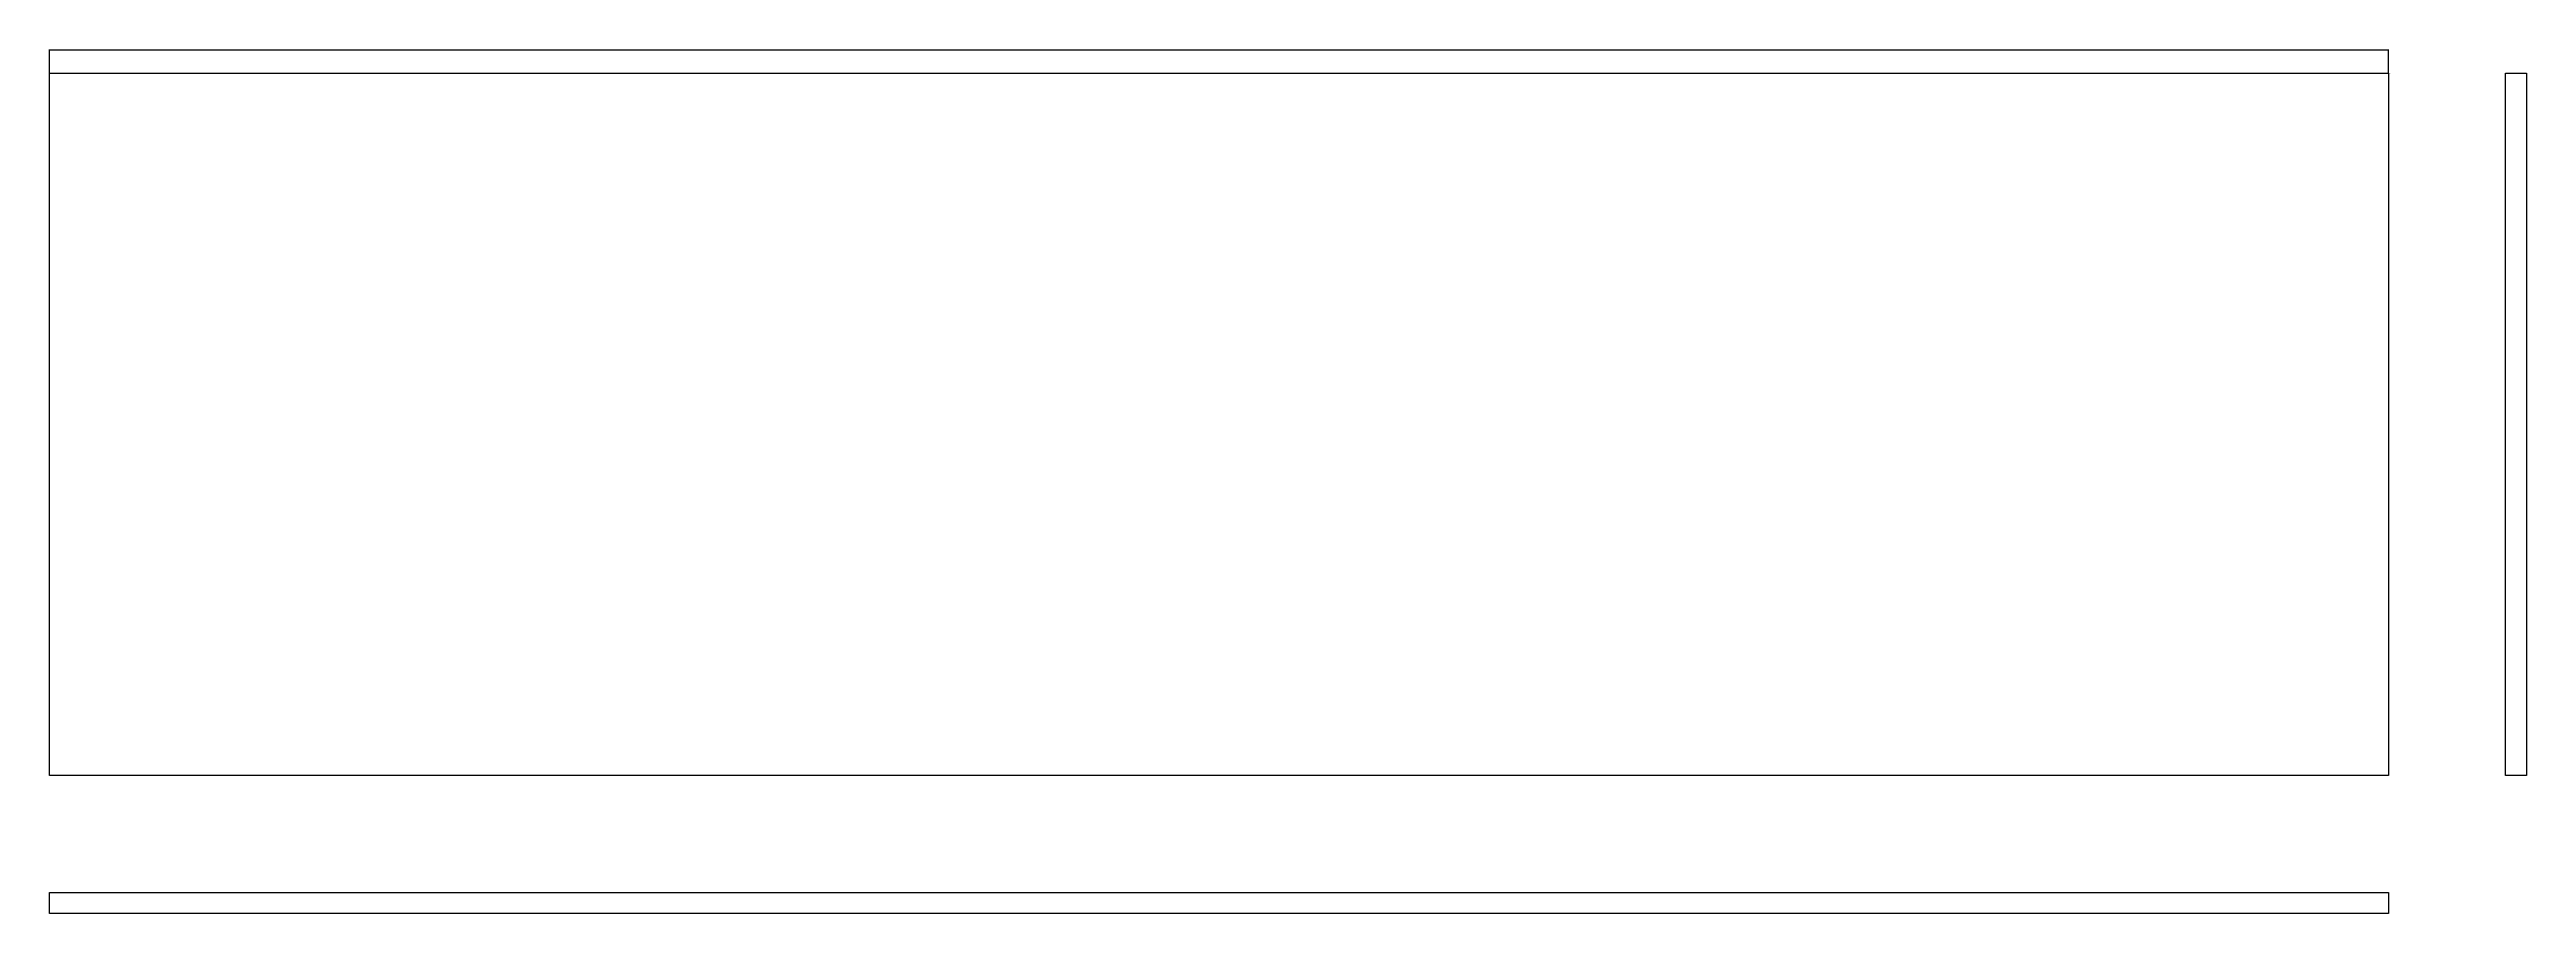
# Model space of a CAD drawing. Extents: x -2000 to 118, y -118 to 620.
import ezdxf

# ---------------------------------------------------------------- set-up
doc = ezdxf.new("R2010")
doc.units = 0
doc.header["$MEASUREMENT"] = 0
doc.layers.add('实线', color=7, linetype='Continuous')
doc.layers.add('标注', color=7, linetype='Continuous')
doc.dimstyles.get("Standard").update_dxf_attribs({"dimtxt": 0.18, "dimasz": 0.18, "dimexe": 0.18, "dimexo": 0.0625, "dimgap": 0.09, "dimtad": 0, "dimtih": 1, "dimtoh": 1, "dimdec": 4, "dimzin": 0, "dimdsep": 46, "dimtxsty": 'Standard', "dimcen": 0.09, "dimadec": 0, "dimazin": 0, "dimtfac": 1, "dimtdec": 4, "dimtofl": 0, "dimtmove": 0, "dimatfit": 3, "dimfxl": 1, "dimtolj": 1, "dimtzin": 0, "dimarcsym": 0})

# ---------------------------------------------------------------- blocks, each defined once
blk = doc.blocks.new('*D2')
at = {"layer": 'Defpoints', "color": 0, "transparency": 16777216}
for p in [(0, 620), (-2000, 600), (0, 600)]:
    blk.add_point(p, dxfattribs=at)
at = {"layer": '标注', "color": 0, "lineweight": -2, "transparency": 16777216}
for p, q in [((-2000, 600.0625), (-2000, 620.18)), ((-1999.82, 620), (-0.18, 620)), ((0, 600.0625), (0, 620.18)), ((0, 620), (0.18, 620))]:
    blk.add_line(p, q, dxfattribs=at)
at = {"layer": '标注', "color": 0, "transparency": 16777216}
for points in [[(-1999.82, 620.03), (-1999.82, 619.97), (-2000, 620)], [(-0.18, 620.03), (-0.18, 619.97), (0, 620)]]:
    blk.add_solid(points, dxfattribs=at)
at = {"layer": '标注', "color": 0, "transparency": 16777216, "insert": (0.885, 600), "char_height": 0.18, "attachment_point": 5}
blk.add_mtext('\\A1;2000.0000', dxfattribs=at)

msp = doc.modelspace()

# ---------------------------------------------------------------- linework, layer by layer
at = {"layer": '实线'}
for points in [[(-2000, 0), (-2000, 600), (0, 600), (0, 0)], [(100, 0), (100, 600), (118, 600), (118, 0)], [(-2000, -118), (-2000, -100), (0, -100), (0, -118)]]:
    msp.add_lwpolyline(points, close=True, dxfattribs=at)

# ---------------------------------------------------------------- dimensions: what is measured, and where the dimension line sits
at = {"layer": '标注'}
dim = msp.add_linear_dim(base=(0, 620), p1=(-2000, 600), p2=(0, 600), angle=0, dimstyle='Standard', dxfattribs=at)
dim.commit()
dim.dimension.update_dxf_attribs({"geometry": '*D2', "text_midpoint": (0.885, 600), "dimtype": 161})

doc.saveas('drawing.dxf')
